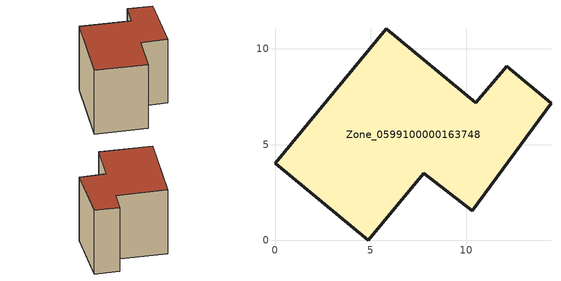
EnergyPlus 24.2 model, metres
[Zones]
Zone_0599100000163748
 floor ground (C_G): 7.77,3.51 4.88,0 0,4.03 5.81,11.05 10.49,7.18 12.1,9.09 14.42,7.17 10.3,1.55 z0
 wall outside (C_F): 4.88,0 7.77,3.51 10.3,1.55 14.42,7.17 12.1,9.09 10.49,7.18 5.81,11.05 0,4.03 4.88,0 z0:8.89
 roof outside (C_R): 7.77,3.51 10.3,1.55 14.42,7.17 12.1,9.09 10.49,7.18 5.81,11.05 0,4.03 4.88,0 z8.89
[BUILDING]
Pand.0599100000163748: North Axis=0; Terrain=City; Loads Convergence Tolerance Value=0.04; Temperature Convergence Tolerance Value=0.4; Solar Distribution=FullExterior; Maximum Number of Warmup Days=25; Minimum Number of Warmup Days=1
[Site:Location]
Rotterdam.The.Hague.AP_ZH_NLD Design_Conditions: Latitude=51.96; Longitude=4.45; Time Zone=1; Elevation=-4.5
[SITE:GROUNDTEMPERATURE:BUILDINGSURFACE]
18, 18, 18, 18, 18, 18, 18, 18, 18, 18, 18, 18
[MATERIAL] Thermal Absorptance=0.9; Solar Absorptance=0.7; Visible Absorptance=0.7
Name | Roughness | Thickness | Conductivity | Density | Specific Heat
G.TC.1946-1964 | MediumSmooth | 0.15 | 1 | 540 | 1210
F.TC.1946-1964 | Rough | 0.3 | 0.857143 | 1920 | 840
R.TC.1946-1964 | MediumRough | 0.2 | 0.235294 | 1500 | 1000
[CONSTRUCTION]
C_G: G.TC.1946-1964
C_F: F.TC.1946-1964
C_R: R.TC.1946-1964
[ZONE]
Zone_0599100000163748: Type=1; Multiplier=1; Ceiling Height=Autocalculate; Volume=Autocalculate; Floor Area=autocalculate; Part of Total Floor Area=Yes
[ZONEINFILTRATION:DESIGNFLOWRATE]
Infil_Zone_0599100000163748: Zone or ZoneList or Space or SpaceList=Zone_0599100000163748; Schedule=AlwaysOn; Design Flow Rate Calculation Method=Flow/Area; Flow Rate per Floor Area=0.003; Constant Term Coefficient=1; Temperature Term Coefficient=0; Velocity Term Coefficient=0; Velocity Squared Term Coefficient=0
[HVACTEMPLATE:ZONE:IDEALLOADSAIRSYSTEM]
Zone_0599100000163748: Maximum Heating Supply Air Temperature=50; Minimum Cooling Supply Air Temperature=13; Maximum Heating Supply Air Humidity Ratio=0.0156; Minimum Cooling Supply Air Humidity Ratio=0.0077; Heating Limit=NoLimit; Cooling Limit=NoLimit; Dehumidification Control Type=ConstantSensibleHeatRatio; Cooling Sensible Heat Ratio=0.7; Dehumidification Setpoint=60; Humidification Control Type=None; Humidification Setpoint=30; Outdoor Air Method=None; Outdoor Air Flow Rate per Person=0.00944; Outdoor Air Flow Rate per Zone Floor Area=0; Outdoor Air Flow Rate per Zone=0; Demand Controlled Ventilation Type=None; Outdoor Air Economizer Type=NoEconomizer; Heat Recovery Type=None; Sensible Heat Recovery Effectiveness=0.7; Latent Heat Recovery Effectiveness=0.65
[ZONECONTROL:THERMOSTAT]
ThermostatControl_Zone_0599100000163748: Zone or ZoneList=Zone_0599100000163748; Control Type Schedule=DualSetpointControlType; Control 1=Thermostat_Zone_0599100000163748; Temperature Difference Between Cutout And Setpoint=0
[THERMOSTATSETPOINT:DUALSETPOINT]
Thermostat_Zone_0599100000163748: Heating Setpoint Temperature Schedule=HeatingSetpoint_Zone_0599100000163748; Cooling Setpoint Temperature Schedule=CoolingSetpoint_Zone_0599100000163748
[SCHEDULE:COMPACT]
HeatingSetpoint_Zone_0599100000163748: Through: 12/31, For: AllDays, Until: 24:00, 21
CoolingSetpoint_Zone_0599100000163748: Through: 12/31, For: AllDays, Until: 24:00, 24
DualSetpointControlType: Through: 12/31, For: AllDays, Until: 24:00, 4
AlwaysOn: Through: 12/31, For: AllDays, Until: 24:00, 1
